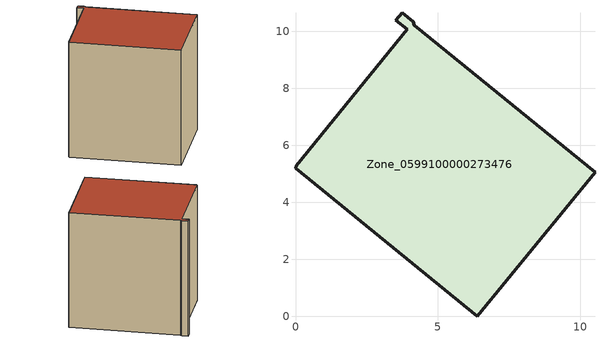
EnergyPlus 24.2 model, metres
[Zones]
Zone_0599100000273476
 floor ground (C_G): 3.52,10.39 3.74,10.65 4.13,10.33 4.17,10.21 10.51,5.06 6.38,0 0,5.2 0.02,5.29 3.92,10.07 z0
 wall outside (C_F): 10.51,5.06 4.17,10.21 4.13,10.33 3.74,10.65 3.52,10.39 3.92,10.07 0.02,5.29 0,5.2 6.38,0 10.51,5.06 z0:9.06
 roof outside (C_R): 3.92,10.07 0.02,5.29 0,5.2 6.38,0 10.51,5.06 4.17,10.21 4.13,10.33 3.74,10.65 3.52,10.39 z9.06
[BUILDING]
Pand.0599100000273476: North Axis=0; Terrain=City; Loads Convergence Tolerance Value=0.04; Temperature Convergence Tolerance Value=0.4; Solar Distribution=FullExterior; Maximum Number of Warmup Days=25; Minimum Number of Warmup Days=1
[Site:Location]
Rotterdam.The.Hague.AP_ZH_NLD Design_Conditions: Latitude=51.96; Longitude=4.45; Time Zone=1; Elevation=-4.5
[SITE:GROUNDTEMPERATURE:BUILDINGSURFACE]
18, 18, 18, 18, 18, 18, 18, 18, 18, 18, 18, 18
[MATERIAL] Thermal Absorptance=0.9; Solar Absorptance=0.7; Visible Absorptance=0.7
Name | Roughness | Thickness | Conductivity | Density | Specific Heat
G.TI.1946-1964 | MediumSmooth | 0.15 | 1 | 540 | 1210
F.TI.1946-1964 | Rough | 0.3 | 0.857143 | 1920 | 840
R.TI.1946-1964 | MediumRough | 0.2 | 0.277778 | 1500 | 1000
[CONSTRUCTION]
C_G: G.TI.1946-1964
C_F: F.TI.1946-1964
C_R: R.TI.1946-1964
[ZONE]
Zone_0599100000273476: Type=1; Multiplier=1; Ceiling Height=Autocalculate; Volume=Autocalculate; Floor Area=autocalculate; Part of Total Floor Area=Yes
[ZONEINFILTRATION:DESIGNFLOWRATE]
Infil_Zone_0599100000273476: Zone or ZoneList or Space or SpaceList=Zone_0599100000273476; Schedule=AlwaysOn; Design Flow Rate Calculation Method=Flow/Area; Flow Rate per Floor Area=0.003; Constant Term Coefficient=1; Temperature Term Coefficient=0; Velocity Term Coefficient=0; Velocity Squared Term Coefficient=0
[HVACTEMPLATE:ZONE:IDEALLOADSAIRSYSTEM]
Zone_0599100000273476: Maximum Heating Supply Air Temperature=50; Minimum Cooling Supply Air Temperature=13; Maximum Heating Supply Air Humidity Ratio=0.0156; Minimum Cooling Supply Air Humidity Ratio=0.0077; Heating Limit=NoLimit; Cooling Limit=NoLimit; Dehumidification Control Type=ConstantSensibleHeatRatio; Cooling Sensible Heat Ratio=0.7; Dehumidification Setpoint=60; Humidification Control Type=None; Humidification Setpoint=30; Outdoor Air Method=None; Outdoor Air Flow Rate per Person=0.00944; Outdoor Air Flow Rate per Zone Floor Area=0; Outdoor Air Flow Rate per Zone=0; Demand Controlled Ventilation Type=None; Outdoor Air Economizer Type=NoEconomizer; Heat Recovery Type=None; Sensible Heat Recovery Effectiveness=0.7; Latent Heat Recovery Effectiveness=0.65
[ZONECONTROL:THERMOSTAT]
ThermostatControl_Zone_0599100000273476: Zone or ZoneList=Zone_0599100000273476; Control Type Schedule=DualSetpointControlType; Control 1=Thermostat_Zone_0599100000273476; Temperature Difference Between Cutout And Setpoint=0
[THERMOSTATSETPOINT:DUALSETPOINT]
Thermostat_Zone_0599100000273476: Heating Setpoint Temperature Schedule=HeatingSetpoint_Zone_0599100000273476; Cooling Setpoint Temperature Schedule=CoolingSetpoint_Zone_0599100000273476
[SCHEDULE:COMPACT]
HeatingSetpoint_Zone_0599100000273476: Through: 12/31, For: AllDays, Until: 24:00, 21
CoolingSetpoint_Zone_0599100000273476: Through: 12/31, For: AllDays, Until: 24:00, 24
DualSetpointControlType: Through: 12/31, For: AllDays, Until: 24:00, 4
AlwaysOn: Through: 12/31, For: AllDays, Until: 24:00, 1
